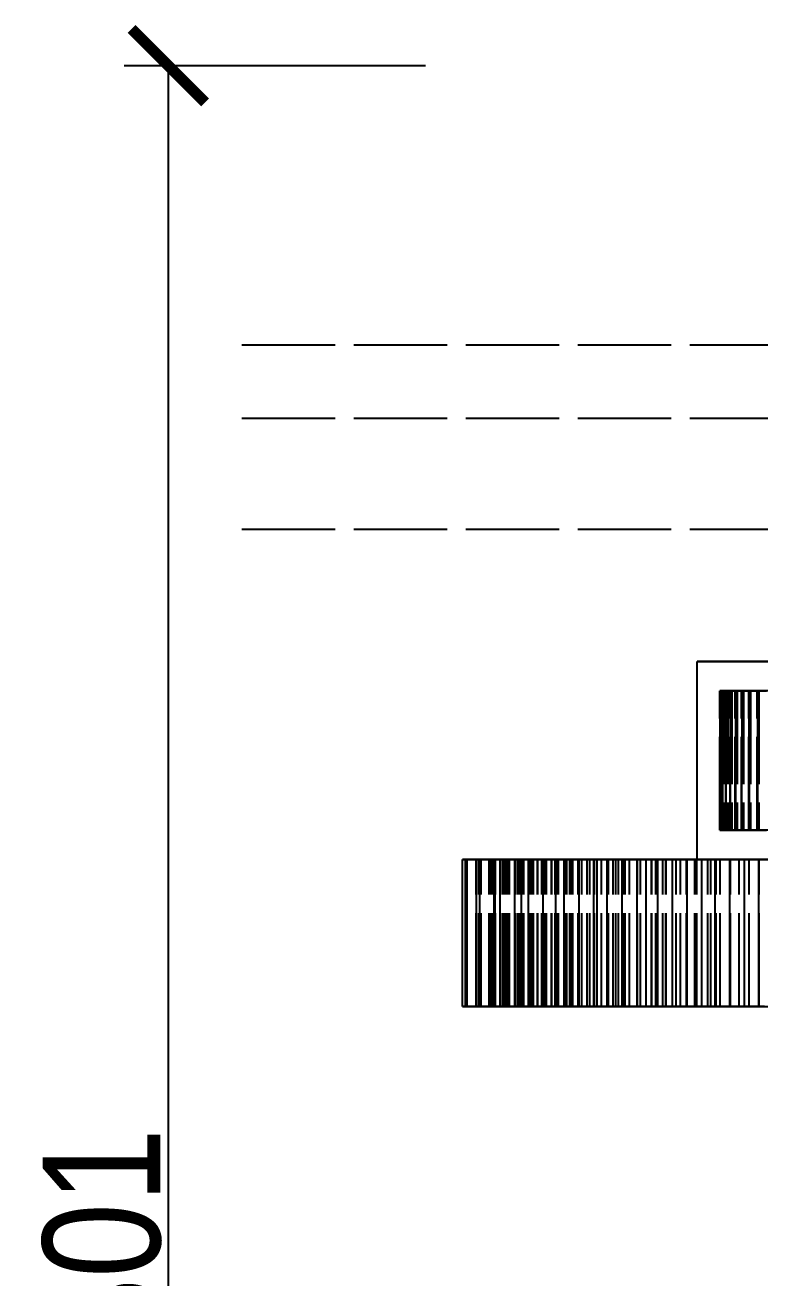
# Model space of a CAD drawing. Header units: millimetres. Extents: x -30 to 157, y -46 to 88.
# Drawn here: x -29.95 to -19.95, y 70.5 to 87.55 of the extents above; entities that cross this region are included whole.
import ezdxf

# ---------------------------------------------------------------- set-up
doc = ezdxf.new("R2010")
doc.units = ezdxf.units.MM
doc.linetypes.add('DASHED', pattern=[1.524, 1.27, -0.254])
for name, color, linetype in [('DIMS', 3, 'CONTINUOUS'), ('HIDDEN', 8, 'DASHED'), ('VISIBLE', 7, 'CONTINUOUS')]:
    doc.layers.add(name, color=color, linetype=linetype)
doc.styles.add('OpenSansCondensed-Light', font='OpenSansCondensed-Light.ttf')
doc.dimstyles.new('EZDXF', dxfattribs={"dimtxt": 0.25, "dimasz": 0.175, "dimexe": 0.375, "dimexo": 0.125, "dimgap": 0.1, "dimtad": 1, "dimlfac": 100, "dimzin": 12, "dimdsep": 46, "dimtxsty": 'OpenSansCondensed-Light', "dimblk": 'ARCHTICK', "dimcen": 2.5, "dimazin": 3, "dimtfac": 0.5, "dimtmove": 2, "dimatfit": 3})

# ---------------------------------------------------------------- blocks, each defined once
blk = doc.blocks.new('_ARCHTICK')
at = {"color": 0, "linetype": 'BYBLOCK', "const_width": 0.15}
blk.add_lwpolyline([(-0.5, -0.5), (0.5, 0.5)], dxfattribs=at)

msp = doc.modelspace()

# ---------------------------------------------------------------- linework, layer by layer
at = {"layer": 'HIDDEN'}
for p, q in [((-27, 83.20183), (27, 83.20183)), ((-27, 82.20183), (27, 82.20183)), ((-27, 80.69183), (27, 80.69183))]:
    msp.add_line(p, q, dxfattribs=at)
for points in [[(-20.80207, 78.89183), (-20.14168, 78.89183), (-19.4813, 78.89183)], [(-20.49551, 78.49183), (-20.49672, 78.49183)], [(-20.49479, 78.49183), (-20.49672, 78.49183)], [(-20.49672, 76.59183), (-20.49672, 78.49183)], [(-20.4943, 78.49183), (-20.49624, 78.49183)], [(-20.49624, 78.49183), (-20.49551, 78.49183)], [(-20.49624, 76.59183), (-20.49624, 78.49183)], [(-20.49551, 78.49183), (-20.49551, 76.59183)], [(-20.49479, 78.49183), (-20.47408, 78.49183)], [(-20.49479, 76.59183), (-20.49479, 78.49183)], [(-20.45982, 78.49183), (-20.4943, 78.49183)], [(-20.4943, 78.49183), (-20.4943, 76.59183)], [(-20.48099, 78.49183), (-20.48291, 78.49183)], [(-20.48291, 78.49183), (-20.48123, 78.49183)], [(-20.48291, 76.59183), (-20.48291, 78.49183)], [(-20.48123, 78.49183), (-20.48147, 78.49183)], [(-20.47954, 78.49183), (-20.48147, 78.49183)], [(-20.48147, 76.59183), (-20.48147, 78.49183)], [(-20.48123, 78.49183), (-20.48123, 76.59183)], [(-20.47408, 78.49183), (-20.48099, 78.49183)], [(-20.48099, 78.49183), (-20.48099, 76.59183)], [(-20.47954, 78.49183), (-20.43129, 78.49183)], [(-20.47954, 76.59183), (-20.47954, 78.49183)], [(-20.47408, 78.49183), (-20.47408, 76.59183)], [(-20.45291, 78.49183), (-20.45982, 78.49183)], [(-20.45982, 78.49183), (-20.45982, 76.59183)], [(-20.45267, 78.49183), (-20.45483, 78.49183)], [(-20.45291, 78.49183), (-20.45483, 78.49183)], [(-20.45483, 76.59183), (-20.45483, 78.49183)], [(-20.45291, 76.59183), (-20.45291, 78.49183)], [(-20.45243, 78.49183), (-20.45267, 78.49183)], [(-20.45267, 78.49183), (-20.45267, 76.59183)], [(-20.4505, 78.49183), (-20.45243, 78.49183)], [(-20.45243, 76.59183), (-20.45243, 78.49183)], [(-20.38852, 78.49183), (-20.4505, 78.49183)], [(-20.4505, 78.49183), (-20.4505, 76.59183)], [(-20.43129, 78.49183), (-20.41059, 78.49183)], [(-20.43129, 78.49183), (-20.43129, 76.59183)], [(-20.41059, 78.49183), (-20.4125, 78.49183)], [(-20.4125, 78.49183), (-20.40986, 78.49183)], [(-20.4125, 76.59183), (-20.4125, 78.49183)], [(-20.41059, 78.49183), (-20.41059, 76.59183)], [(-20.40986, 78.49183), (-20.40914, 78.49183)], [(-20.40986, 78.49183), (-20.40986, 76.59183)], [(-20.40721, 78.49183), (-20.40914, 78.49183)], [(-20.40914, 76.59183), (-20.40914, 78.49183)], [(-20.40721, 78.49183), (-20.33155, 78.49183)], [(-20.40721, 76.59183), (-20.40721, 78.49183)], [(-20.35404, 78.49183), (-20.38852, 78.49183)], [(-20.38852, 78.49183), (-20.38852, 76.59183)], [(-20.35283, 78.49183), (-20.35594, 78.49183)], [(-20.35404, 78.49183), (-20.35594, 78.49183)], [(-20.35594, 76.59183), (-20.35594, 78.49183)], [(-20.35404, 76.59183), (-20.35404, 78.49183)], [(-20.35162, 78.49183), (-20.35283, 78.49183)], [(-20.35283, 78.49183), (-20.35283, 76.59183)], [(-20.34969, 78.49183), (-20.35162, 78.49183)], [(-20.35162, 76.59183), (-20.35162, 78.49183)], [(-20.2604, 78.49183), (-20.34969, 78.49183)], [(-20.34969, 78.49183), (-20.34969, 76.59183)], [(-20.33155, 78.49183), (-20.2833, 78.49183)], [(-20.33155, 78.49183), (-20.33155, 76.59183)], [(-20.2833, 78.49183), (-20.2852, 78.49183)], [(-20.2852, 78.49183), (-20.28161, 78.49183)], [(-20.2852, 76.59183), (-20.2852, 78.49183)], [(-20.2833, 78.49183), (-20.2833, 76.59183)], [(-20.28161, 78.49183), (-20.27992, 78.49183)], [(-20.28161, 78.49183), (-20.28161, 76.59183)], [(-20.278, 78.49183), (-20.27992, 78.49183)], [(-20.27992, 76.59183), (-20.27992, 78.49183)], [(-20.278, 78.49183), (-20.17514, 78.49183)], [(-20.278, 76.59183), (-20.278, 78.49183)], [(-20.19843, 78.49183), (-20.2604, 78.49183)], [(-20.2604, 78.49183), (-20.2604, 76.59183)], [(-20.19625, 78.49183), (-20.20031, 78.49183)], [(-20.19843, 78.49183), (-20.20031, 78.49183)], [(-20.20031, 76.59183), (-20.20031, 78.49183)], [(-20.19843, 76.59183), (-20.19843, 78.49183)], [(-20.19409, 78.49183), (-20.19625, 78.49183)], [(-20.19625, 78.49183), (-20.19625, 76.59183)], [(-20.19217, 78.49183), (-20.19409, 78.49183)], [(-20.19409, 76.59183), (-20.19409, 78.49183)], [(-20.07581, 78.49183), (-20.19217, 78.49183)], [(-20.19217, 78.49183), (-20.19217, 76.59183)], [(-20.17514, 78.49183), (-20.09948, 78.49183)], [(-20.17514, 78.49183), (-20.17514, 76.59183)], [(-20.09948, 78.49183), (-20.10135, 78.49183)], [(-20.10135, 78.49183), (-20.09682, 78.49183)], [(-20.10135, 76.59183), (-20.10135, 78.49183)], [(-20.09948, 78.49183), (-20.09948, 76.59183)], [(-20.09682, 78.49183), (-20.09418, 78.49183)], [(-20.09682, 78.49183), (-20.09682, 76.59183)], [(-20.09227, 78.49183), (-20.09418, 78.49183)], [(-20.09418, 76.59183), (-20.09418, 78.49183)], [(-20.09227, 78.49183), (-19.9625, 78.49183)], [(-20.09227, 76.59183), (-20.09227, 78.49183)], [(-19.98652, 78.49183), (-20.07581, 78.49183)], [(-20.07581, 78.49183), (-20.07581, 76.59183)], [(-19.98339, 78.49183), (-19.98838, 78.49183)], [(-19.98652, 78.49183), (-19.98838, 78.49183)], [(-19.98838, 76.59183), (-19.98838, 78.49183)], [(-19.98652, 76.59183), (-19.98652, 78.49183)], [(-19.98027, 78.49183), (-19.98339, 78.49183)], [(-19.98339, 78.49183), (-19.98339, 76.59183)], [(-19.97837, 78.49183), (-19.98027, 78.49183)], [(-19.98027, 76.59183), (-19.98027, 78.49183)], [(-19.83527, 78.49183), (-19.97837, 78.49183)], [(-19.97837, 78.49183), (-19.97837, 76.59183)], [(-19.9625, 78.49183), (-19.85964, 78.49183)], [(-19.9625, 78.49183), (-19.9625, 76.59183)], [(-20.49551, 76.59183), (-20.49672, 76.59183)], [(-20.49479, 76.59183), (-20.49672, 76.59183)], [(-20.4943, 76.59183), (-20.49624, 76.59183)], [(-20.49624, 76.59183), (-20.49551, 76.59183)], [(-20.49479, 76.59183), (-20.47408, 76.59183)], [(-20.45982, 76.59183), (-20.4943, 76.59183)], [(-20.48099, 76.59183), (-20.48291, 76.59183)], [(-20.48291, 76.59183), (-20.48123, 76.59183)], [(-20.48123, 76.59183), (-20.48147, 76.59183)], [(-20.47954, 76.59183), (-20.48147, 76.59183)], [(-20.47408, 76.59183), (-20.48099, 76.59183)], [(-20.47954, 76.59183), (-20.43129, 76.59183)], [(-20.45291, 76.59183), (-20.45982, 76.59183)], [(-20.45267, 76.59183), (-20.45483, 76.59183)], [(-20.45291, 76.59183), (-20.45483, 76.59183)], [(-20.45243, 76.59183), (-20.45267, 76.59183)], [(-20.4505, 76.59183), (-20.45243, 76.59183)], [(-20.38852, 76.59183), (-20.4505, 76.59183)], [(-20.43129, 76.59183), (-20.41059, 76.59183)], [(-20.41059, 76.59183), (-20.4125, 76.59183)], [(-20.4125, 76.59183), (-20.40986, 76.59183)], [(-20.40986, 76.59183), (-20.40914, 76.59183)], [(-20.40721, 76.59183), (-20.40914, 76.59183)], [(-20.40721, 76.59183), (-20.33155, 76.59183)], [(-20.35404, 76.59183), (-20.38852, 76.59183)], [(-20.35283, 76.59183), (-20.35594, 76.59183)], [(-20.35404, 76.59183), (-20.35594, 76.59183)], [(-20.35162, 76.59183), (-20.35283, 76.59183)], [(-20.34969, 76.59183), (-20.35162, 76.59183)], [(-20.2604, 76.59183), (-20.34969, 76.59183)], [(-20.33155, 76.59183), (-20.2833, 76.59183)], [(-20.2833, 76.59183), (-20.2852, 76.59183)], [(-20.2852, 76.59183), (-20.28161, 76.59183)], [(-20.28161, 76.59183), (-20.27992, 76.59183)], [(-20.278, 76.59183), (-20.27992, 76.59183)], [(-20.278, 76.59183), (-20.17514, 76.59183)], [(-20.19843, 76.59183), (-20.2604, 76.59183)], [(-20.19625, 76.59183), (-20.20031, 76.59183)], [(-20.19843, 76.59183), (-20.20031, 76.59183)], [(-20.19409, 76.59183), (-20.19625, 76.59183)], [(-20.19217, 76.59183), (-20.19409, 76.59183)], [(-20.07581, 76.59183), (-20.19217, 76.59183)], [(-20.17514, 76.59183), (-20.09948, 76.59183)], [(-20.09948, 76.59183), (-20.10135, 76.59183)], [(-20.10135, 76.59183), (-20.09682, 76.59183)], [(-20.09682, 76.59183), (-20.09418, 76.59183)], [(-20.09227, 76.59183), (-20.09418, 76.59183)], [(-20.09227, 76.59183), (-19.9625, 76.59183)], [(-19.98652, 76.59183), (-20.07581, 76.59183)], [(-19.98339, 76.59183), (-19.98838, 76.59183)], [(-19.98652, 76.59183), (-19.98838, 76.59183)], [(-19.98027, 76.59183), (-19.98339, 76.59183)], [(-19.97837, 76.59183), (-19.98027, 76.59183)], [(-19.83527, 76.59183), (-19.97837, 76.59183)], [(-19.9625, 76.59183), (-19.85964, 76.59183)], [(-23.99936, 76.19183), (-23.81117, 76.19183)], [(-23.99936, 74.19183), (-23.99936, 76.19183)], [(-23.9575, 76.19183), (-23.93403, 76.19183)], [(-23.77481, 76.19183), (-23.9575, 76.19183)], [(-23.9575, 76.19183), (-23.77481, 76.19183)], [(-23.81117, 76.19183), (-23.9575, 76.19183)], [(-23.9575, 74.19183), (-23.9575, 76.19183)], [(-23.93403, 76.19183), (-23.74118, 76.19183)], [(-23.93403, 74.19183), (-23.93403, 76.19183)], [(-23.81117, 76.19183), (-23.62279, 76.19183)], [(-23.62279, 76.19183), (-23.81117, 76.19183)], [(-23.81117, 74.19183), (-23.81117, 76.19183)], [(-23.81117, 74.19183), (-23.81117, 76.19183)], [(-23.80865, 76.19183), (-23.7618, 76.19183)], [(-23.63227, 76.19183), (-23.80865, 76.19183)], [(-23.80865, 76.19183), (-23.63227, 76.19183)], [(-23.74118, 76.19183), (-23.80865, 76.19183)], [(-23.80865, 74.19183), (-23.80865, 76.19183)], [(-23.59161, 76.19183), (-23.77481, 76.19183)], [(-23.77481, 76.19183), (-23.59161, 76.19183)], [(-23.77481, 74.19183), (-23.77481, 76.19183)], [(-23.77481, 74.19183), (-23.77481, 76.19183)], [(-23.7618, 76.19183), (-23.56515, 76.19183)], [(-23.7618, 74.19183), (-23.7618, 76.19183)], [(-23.74118, 76.19183), (-23.54846, 76.19183)], [(-23.54846, 76.19183), (-23.74118, 76.19183)], [(-23.74118, 74.19183), (-23.74118, 76.19183)], [(-23.74118, 74.19183), (-23.74118, 76.19183)], [(-23.45507, 76.19183), (-23.63227, 76.19183)], [(-23.63227, 76.19183), (-23.45507, 76.19183)], [(-23.63227, 74.19183), (-23.63227, 76.19183)], [(-23.63227, 74.19183), (-23.63227, 76.19183)], [(-23.62279, 76.19183), (-23.43427, 76.19183)], [(-23.43427, 76.19183), (-23.62279, 76.19183)], [(-23.62279, 74.19183), (-23.62279, 76.19183)], [(-23.62279, 74.19183), (-23.62279, 76.19183)], [(-23.40793, 76.19183), (-23.59161, 76.19183)], [(-23.59161, 76.19183), (-23.40793, 76.19183)], [(-23.59161, 74.19183), (-23.59161, 76.19183)], [(-23.59161, 74.19183), (-23.59161, 76.19183)], [(-23.56515, 76.19183), (-23.36896, 76.19183)], [(-23.56515, 74.19183), (-23.56515, 76.19183)], [(-23.55345, 76.19183), (-23.48345, 76.19183)], [(-23.38419, 76.19183), (-23.55345, 76.19183)], [(-23.55345, 76.19183), (-23.38419, 76.19183)], [(-23.36896, 76.19183), (-23.55345, 76.19183)], [(-23.55345, 74.19183), (-23.55345, 76.19183)], [(-23.54846, 76.19183), (-23.35594, 76.19183)], [(-23.35594, 76.19183), (-23.54846, 76.19183)], [(-23.54846, 74.19183), (-23.54846, 76.19183)], [(-23.54846, 74.19183), (-23.54846, 76.19183)], [(-23.48345, 76.19183), (-23.28388, 76.19183)], [(-23.48345, 74.19183), (-23.48345, 76.19183)], [(-23.27705, 76.19183), (-23.45507, 76.19183)], [(-23.45507, 76.19183), (-23.27705, 76.19183)], [(-23.45507, 74.19183), (-23.45507, 76.19183)], [(-23.45507, 74.19183), (-23.45507, 76.19183)], [(-23.43427, 76.19183), (-23.24564, 76.19183)], [(-23.24564, 76.19183), (-23.43427, 76.19183)], [(-23.43427, 74.19183), (-23.43427, 76.19183)], [(-23.43427, 74.19183), (-23.43427, 76.19183)], [(-23.22379, 76.19183), (-23.40793, 76.19183)], [(-23.40793, 76.19183), (-23.22379, 76.19183)], [(-23.40793, 74.19183), (-23.40793, 76.19183)], [(-23.40793, 74.19183), (-23.40793, 76.19183)], [(-23.21377, 76.19183), (-23.38419, 76.19183)], [(-23.38419, 76.19183), (-23.21377, 76.19183)], [(-23.38419, 74.19183), (-23.38419, 76.19183)], [(-23.38419, 74.19183), (-23.38419, 76.19183)], [(-23.36896, 76.19183), (-23.17331, 76.19183)], [(-23.17331, 76.19183), (-23.36896, 76.19183)], [(-23.36896, 74.19183), (-23.36896, 76.19183)], [(-23.36896, 74.19183), (-23.36896, 76.19183)], [(-23.35594, 76.19183), (-23.16368, 76.19183)], [(-23.16368, 76.19183), (-23.35594, 76.19183)], [(-23.35594, 74.19183), (-23.35594, 76.19183)], [(-23.35594, 74.19183), (-23.35594, 76.19183)], [(-23.28388, 76.19183), (-23.08509, 76.19183)], [(-23.28388, 74.19183), (-23.28388, 76.19183)], [(-23.09822, 76.19183), (-23.27705, 76.19183)], [(-23.27705, 76.19183), (-23.09822, 76.19183)], [(-23.27705, 74.19183), (-23.27705, 76.19183)], [(-23.27705, 74.19183), (-23.27705, 76.19183)], [(-23.24564, 76.19183), (-23.05696, 76.19183)], [(-23.05696, 76.19183), (-23.24564, 76.19183)], [(-23.24564, 74.19183), (-23.24564, 76.19183)], [(-23.24564, 74.19183), (-23.24564, 76.19183)], [(-23.03922, 76.19183), (-23.22379, 76.19183)], [(-23.22379, 76.19183), (-23.03922, 76.19183)], [(-23.22379, 74.19183), (-23.22379, 76.19183)], [(-23.22379, 74.19183), (-23.22379, 76.19183)], [(-23.0422, 76.19183), (-23.21377, 76.19183)], [(-23.21377, 76.19183), (-23.0422, 76.19183)], [(-23.21377, 74.19183), (-23.21377, 76.19183)], [(-23.21377, 74.19183), (-23.21377, 76.19183)], [(-23.19307, 76.19183), (-23.10021, 76.19183)], [(-23.03166, 76.19183), (-23.19307, 76.19183)], [(-23.19307, 76.19183), (-23.03166, 76.19183)], [(-23.08509, 76.19183), (-23.19307, 76.19183)], [(-23.19307, 74.19183), (-23.19307, 76.19183)], [(-23.17331, 76.19183), (-22.97825, 76.19183)], [(-22.97825, 76.19183), (-23.17331, 76.19183)], [(-23.17331, 74.19183), (-23.17331, 76.19183)], [(-23.17331, 74.19183), (-23.17331, 76.19183)], [(-23.16368, 76.19183), (-22.97173, 76.19183)], [(-22.97173, 76.19183), (-23.16368, 76.19183)], [(-23.16368, 74.19183), (-23.16368, 76.19183)], [(-23.16368, 74.19183), (-23.16368, 76.19183)], [(-23.10021, 76.19183), (-22.89861, 76.19183)], [(-23.10021, 74.19183), (-23.10021, 76.19183)], [(-22.91859, 76.19183), (-23.09822, 76.19183)], [(-23.09822, 76.19183), (-22.91859, 76.19183)], [(-23.09822, 74.19183), (-23.09822, 76.19183)], [(-23.09822, 74.19183), (-23.09822, 76.19183)], [(-23.08509, 76.19183), (-22.88717, 76.19183)], [(-22.88717, 76.19183), (-23.08509, 76.19183)], [(-23.08509, 74.19183), (-23.08509, 76.19183)], [(-23.08509, 74.19183), (-23.08509, 76.19183)], [(-23.05696, 76.19183), (-22.86828, 76.19183)], [(-22.86828, 76.19183), (-23.05696, 76.19183)], [(-23.05696, 74.19183), (-23.05696, 76.19183)], [(-23.05696, 74.19183), (-23.05696, 76.19183)], [(-22.86948, 76.19183), (-23.0422, 76.19183)], [(-23.0422, 76.19183), (-22.86948, 76.19183)], [(-23.0422, 74.19183), (-23.0422, 76.19183)], [(-23.0422, 74.19183), (-23.0422, 76.19183)], [(-22.85425, 76.19183), (-23.03922, 76.19183)], [(-23.03922, 76.19183), (-22.85425, 76.19183)], [(-23.03922, 74.19183), (-23.03922, 76.19183)], [(-23.03922, 74.19183), (-23.03922, 76.19183)], [(-22.86879, 76.19183), (-23.03166, 76.19183)], [(-23.03166, 76.19183), (-22.86879, 76.19183)], [(-23.03166, 74.19183), (-23.03166, 76.19183)], [(-23.03166, 74.19183), (-23.03166, 76.19183)], [(-22.97825, 76.19183), (-22.78389, 76.19183)], [(-22.78389, 76.19183), (-22.97825, 76.19183)], [(-22.97825, 74.19183), (-22.97825, 76.19183)], [(-22.97825, 74.19183), (-22.97825, 76.19183)], [(-22.97173, 76.19183), (-22.78017, 76.19183)], [(-22.78017, 76.19183), (-22.97173, 76.19183)], [(-22.97173, 74.19183), (-22.97173, 76.19183)], [(-22.97173, 74.19183), (-22.97173, 76.19183)], [(-22.73815, 76.19183), (-22.91859, 76.19183)], [(-22.91859, 76.19183), (-22.73815, 76.19183)], [(-22.91859, 74.19183), (-22.91859, 76.19183)], [(-22.91859, 74.19183), (-22.91859, 76.19183)], [(-22.89861, 76.19183), (-22.69812, 76.19183)], [(-22.89861, 74.19183), (-22.89861, 76.19183)], [(-22.88717, 76.19183), (-22.6902, 76.19183)], [(-22.6902, 76.19183), (-22.88717, 76.19183)], [(-22.88717, 74.19183), (-22.88717, 76.19183)], [(-22.88717, 74.19183), (-22.88717, 76.19183)], [(-22.69559, 76.19183), (-22.86948, 76.19183)], [(-22.86948, 76.19183), (-22.69559, 76.19183)], [(-22.86948, 74.19183), (-22.86948, 76.19183)], [(-22.86948, 74.19183), (-22.86948, 76.19183)], [(-22.70444, 76.19183), (-22.86879, 76.19183)], [(-22.86879, 76.19183), (-22.70444, 76.19183)], [(-22.86879, 74.19183), (-22.86879, 76.19183)], [(-22.86879, 74.19183), (-22.86879, 76.19183)], [(-22.86828, 76.19183), (-22.85425, 76.19183)], [(-22.85425, 76.19183), (-22.86828, 76.19183)], [(-22.86828, 74.19183), (-22.86828, 76.19183)], [(-22.86828, 74.19183), (-22.86828, 76.19183)], [(-22.85425, 74.19183), (-22.85425, 76.19183)], [(-22.85425, 74.19183), (-22.85425, 76.19183)], [(-22.78389, 76.19183), (-22.59032, 76.19183)], [(-22.59032, 76.19183), (-22.78389, 76.19183)], [(-22.78389, 74.19183), (-22.78389, 76.19183)], [(-22.78389, 74.19183), (-22.78389, 76.19183)], [(-22.78017, 76.19183), (-22.73815, 76.19183)], [(-22.73815, 76.19183), (-22.78017, 76.19183)], [(-22.78017, 74.19183), (-22.78017, 76.19183)], [(-22.78017, 74.19183), (-22.78017, 76.19183)], [(-22.73815, 74.19183), (-22.73815, 76.19183)], [(-22.73815, 74.19183), (-22.73815, 76.19183)], [(-22.7291, 76.19183), (-22.61381, 76.19183)], [(-22.57627, 76.19183), (-22.7291, 76.19183)], [(-22.7291, 76.19183), (-22.57627, 76.19183)], [(-22.69812, 76.19183), (-22.7291, 76.19183)], [(-22.7291, 74.19183), (-22.7291, 76.19183)], [(-22.5386, 76.19183), (-22.70444, 76.19183)], [(-22.70444, 76.19183), (-22.5386, 76.19183)], [(-22.70444, 74.19183), (-22.70444, 76.19183)], [(-22.70444, 74.19183), (-22.70444, 76.19183)], [(-22.69812, 76.19183), (-22.49882, 76.19183)], [(-22.49882, 76.19183), (-22.69812, 76.19183)], [(-22.69812, 74.19183), (-22.69812, 76.19183)], [(-22.69812, 74.19183), (-22.69812, 76.19183)], [(-22.5205, 76.19183), (-22.69559, 76.19183)], [(-22.69559, 76.19183), (-22.5205, 76.19183)], [(-22.69559, 74.19183), (-22.69559, 76.19183)], [(-22.69559, 74.19183), (-22.69559, 76.19183)], [(-22.6902, 76.19183), (-22.49429, 76.19183)], [(-22.49429, 76.19183), (-22.6902, 76.19183)], [(-22.6902, 74.19183), (-22.6902, 76.19183)], [(-22.6902, 74.19183), (-22.6902, 76.19183)], [(-22.61381, 76.19183), (-22.41108, 76.19183)], [(-22.61381, 74.19183), (-22.61381, 76.19183)], [(-22.59032, 76.19183), (-22.5205, 76.19183)], [(-22.5205, 76.19183), (-22.59032, 76.19183)], [(-22.59032, 74.19183), (-22.59032, 76.19183)], [(-22.59032, 74.19183), (-22.59032, 76.19183)], [(-22.42167, 76.19183), (-22.57627, 76.19183)], [(-22.57627, 76.19183), (-22.42167, 76.19183)], [(-22.57627, 74.19183), (-22.57627, 76.19183)], [(-22.57627, 74.19183), (-22.57627, 76.19183)], [(-22.37123, 76.19183), (-22.5386, 76.19183)], [(-22.5386, 76.19183), (-22.37123, 76.19183)], [(-22.5386, 74.19183), (-22.5386, 76.19183)], [(-22.5386, 74.19183), (-22.5386, 76.19183)], [(-22.5205, 74.19183), (-22.5205, 76.19183)], [(-22.5205, 74.19183), (-22.5205, 76.19183)], [(-22.49882, 76.19183), (-22.30081, 76.19183)], [(-22.30081, 76.19183), (-22.49882, 76.19183)], [(-22.49882, 74.19183), (-22.49882, 76.19183)], [(-22.49882, 74.19183), (-22.49882, 76.19183)], [(-22.49429, 76.19183), (-22.29957, 76.19183)], [(-22.29957, 76.19183), (-22.49429, 76.19183)], [(-22.49429, 74.19183), (-22.49429, 76.19183)], [(-22.49429, 74.19183), (-22.49429, 76.19183)], [(-22.26528, 76.19183), (-22.42167, 76.19183)], [(-22.42167, 76.19183), (-22.26528, 76.19183)], [(-22.42167, 74.19183), (-22.42167, 76.19183)], [(-22.42167, 74.19183), (-22.42167, 76.19183)], [(-22.41108, 76.19183), (-22.20977, 76.19183)], [(-22.41108, 74.19183), (-22.41108, 76.19183)], [(-22.20226, 76.19183), (-22.37123, 76.19183)], [(-22.37123, 76.19183), (-22.20226, 76.19183)], [(-22.37123, 74.19183), (-22.37123, 76.19183)], [(-22.37123, 74.19183), (-22.37123, 76.19183)], [(-22.30081, 76.19183), (-22.10424, 76.19183)], [(-22.10424, 76.19183), (-22.30081, 76.19183)], [(-22.30081, 74.19183), (-22.30081, 76.19183)], [(-22.30081, 74.19183), (-22.30081, 76.19183)], [(-22.29957, 76.19183), (-22.20226, 76.19183)], [(-22.20226, 76.19183), (-22.29957, 76.19183)], [(-22.29957, 74.19183), (-22.29957, 76.19183)], [(-22.29957, 74.19183), (-22.29957, 76.19183)], [(-22.10706, 76.19183), (-22.26528, 76.19183)], [(-22.26528, 76.19183), (-22.10706, 76.19183)], [(-22.26528, 74.19183), (-22.26528, 76.19183)], [(-22.26528, 74.19183), (-22.26528, 76.19183)], [(-22.20977, 76.19183), (-22.00998, 76.19183)], [(-22.20977, 74.19183), (-22.20977, 76.19183)], [(-22.20226, 74.19183), (-22.20226, 76.19183)], [(-22.20226, 74.19183), (-22.20226, 76.19183)], [(-22.16361, 76.19183), (-22.0264, 76.19183)], [(-22.02005, 76.19183), (-22.16361, 76.19183)], [(-22.16361, 76.19183), (-22.02005, 76.19183)], [(-22.00998, 76.19183), (-22.16361, 76.19183)], [(-22.16361, 74.19183), (-22.16361, 76.19183)], [(-21.94695, 76.19183), (-22.10706, 76.19183)], [(-22.10706, 76.19183), (-21.94695, 76.19183)], [(-22.10706, 74.19183), (-22.10706, 76.19183)], [(-22.10706, 74.19183), (-22.10706, 76.19183)], [(-22.10424, 76.19183), (-21.90923, 76.19183)], [(-21.90923, 76.19183), (-22.10424, 76.19183)], [(-22.10424, 74.19183), (-22.10424, 76.19183)], [(-22.10424, 74.19183), (-22.10424, 76.19183)], [(-22.0264, 76.19183), (-21.82345, 76.19183)], [(-22.0264, 74.19183), (-22.0264, 76.19183)], [(-21.87442, 76.19183), (-22.02005, 76.19183)], [(-22.02005, 76.19183), (-21.87442, 76.19183)], [(-22.02005, 74.19183), (-22.02005, 76.19183)], [(-22.02005, 74.19183), (-22.02005, 76.19183)], [(-22.00998, 76.19183), (-21.81182, 76.19183)], [(-21.81182, 76.19183), (-22.00998, 76.19183)], [(-22.00998, 74.19183), (-22.00998, 76.19183)], [(-22.00998, 74.19183), (-22.00998, 76.19183)], [(-21.78487, 76.19183), (-21.94695, 76.19183)], [(-21.94695, 76.19183), (-21.78487, 76.19183)], [(-21.94695, 74.19183), (-21.94695, 76.19183)], [(-21.94695, 74.19183), (-21.94695, 76.19183)], [(-21.90923, 76.19183), (-21.78487, 76.19183)], [(-21.78487, 76.19183), (-21.90923, 76.19183)], [(-21.90923, 74.19183), (-21.90923, 76.19183)], [(-21.90923, 74.19183), (-21.90923, 76.19183)], [(-21.72668, 76.19183), (-21.87442, 76.19183)], [(-21.87442, 76.19183), (-21.72668, 76.19183)], [(-21.87442, 74.19183), (-21.87442, 76.19183)], [(-21.87442, 74.19183), (-21.87442, 76.19183)], [(-21.82345, 76.19183), (-21.62222, 76.19183)], [(-21.82345, 74.19183), (-21.82345, 76.19183)], [(-21.81182, 76.19183), (-21.61545, 76.19183)], [(-21.61545, 76.19183), (-21.81182, 76.19183)], [(-21.81182, 74.19183), (-21.81182, 76.19183)], [(-21.81182, 74.19183), (-21.81182, 76.19183)], [(-21.78487, 74.19183), (-21.78487, 76.19183)], [(-21.78487, 74.19183), (-21.78487, 76.19183)], [(-21.57678, 76.19183), (-21.72668, 76.19183)], [(-21.72668, 76.19183), (-21.57678, 76.19183)], [(-21.72668, 74.19183), (-21.72668, 76.19183)], [(-21.72668, 74.19183), (-21.72668, 76.19183)], [(-21.62222, 76.19183), (-21.42283, 76.19183)], [(-21.62222, 74.19183), (-21.62222, 76.19183)], [(-21.61545, 76.19183), (-21.42104, 76.19183)], [(-21.42104, 76.19183), (-21.61545, 76.19183)], [(-21.61545, 74.19183), (-21.61545, 76.19183)], [(-21.61545, 74.19183), (-21.61545, 76.19183)], [(-21.42465, 76.19183), (-21.57678, 76.19183)], [(-21.57678, 76.19183), (-21.42465, 76.19183)], [(-21.57678, 74.19183), (-21.57678, 76.19183)], [(-21.57678, 74.19183), (-21.57678, 76.19183)], [(-21.49914, 76.19183), (-21.34062, 76.19183)], [(-21.36548, 76.19183), (-21.49914, 76.19183)], [(-21.49914, 76.19183), (-21.36548, 76.19183)], [(-21.42283, 76.19183), (-21.49914, 76.19183)], [(-21.49914, 74.19183), (-21.49914, 76.19183)], [(-21.27017, 76.19183), (-21.42465, 76.19183)], [(-21.42465, 76.19183), (-21.27017, 76.19183)], [(-21.42465, 74.19183), (-21.42465, 76.19183)], [(-21.42465, 74.19183), (-21.42465, 76.19183)], [(-21.42283, 76.19183), (-21.22542, 76.19183)], [(-21.22542, 76.19183), (-21.42283, 76.19183)], [(-21.42283, 74.19183), (-21.42283, 76.19183)], [(-21.42283, 74.19183), (-21.42283, 76.19183)], [(-21.42104, 76.19183), (-21.27017, 76.19183)], [(-21.27017, 76.19183), (-21.42104, 76.19183)], [(-21.42104, 74.19183), (-21.42104, 76.19183)], [(-21.42104, 74.19183), (-21.42104, 76.19183)], [(-21.22947, 76.19183), (-21.36548, 76.19183)], [(-21.36548, 76.19183), (-21.22947, 76.19183)], [(-21.36548, 74.19183), (-21.36548, 76.19183)], [(-21.36548, 74.19183), (-21.36548, 76.19183)], [(-21.34062, 76.19183), (-21.13835, 76.19183)], [(-21.34062, 74.19183), (-21.34062, 76.19183)], [(-21.27017, 74.19183), (-21.27017, 76.19183)], [(-21.27017, 74.19183), (-21.27017, 76.19183)], [(-21.09104, 76.19183), (-21.22947, 76.19183)], [(-21.22947, 76.19183), (-21.09104, 76.19183)], [(-21.22947, 74.19183), (-21.22947, 76.19183)], [(-21.22947, 74.19183), (-21.22947, 76.19183)], [(-21.22542, 76.19183), (-21.03013, 76.19183)], [(-21.03013, 76.19183), (-21.22542, 76.19183)], [(-21.22542, 74.19183), (-21.22542, 76.19183)], [(-21.22542, 74.19183), (-21.22542, 76.19183)], [(-21.13835, 76.19183), (-20.93811, 76.19183)], [(-21.13835, 74.19183), (-21.13835, 76.19183)], [(-20.95014, 76.19183), (-21.09104, 76.19183)], [(-21.09104, 76.19183), (-20.95014, 76.19183)], [(-21.09104, 74.19183), (-21.09104, 76.19183)], [(-21.09104, 74.19183), (-21.09104, 76.19183)], [(-21.03013, 76.19183), (-20.83718, 76.19183)], [(-20.83718, 76.19183), (-21.03013, 76.19183)], [(-21.03013, 74.19183), (-21.03013, 76.19183)], [(-21.03013, 74.19183), (-21.03013, 76.19183)], [(-20.80667, 76.19183), (-20.95014, 76.19183)], [(-20.95014, 76.19183), (-20.80667, 76.19183)], [(-20.95014, 74.19183), (-20.95014, 76.19183)], [(-20.95014, 74.19183), (-20.95014, 76.19183)], [(-20.93811, 76.19183), (-20.74001, 76.19183)], [(-20.93811, 74.19183), (-20.93811, 76.19183)], [(-20.83718, 76.19183), (-20.66048, 76.19183)], [(-20.66048, 76.19183), (-20.83718, 76.19183)], [(-20.83718, 74.19183), (-20.83718, 76.19183)], [(-20.83718, 74.19183), (-20.83718, 76.19183)], [(-20.66048, 76.19183), (-20.80667, 76.19183)], [(-20.80667, 76.19183), (-20.66048, 76.19183)], [(-20.80667, 74.19183), (-20.80667, 76.19183)], [(-20.80667, 74.19183), (-20.80667, 76.19183)], [(-19.4813, 76.19183), (-20.14168, 76.19183), (-20.80207, 76.19183)], [(-20.80207, 76.19183), (-20.14168, 76.19183), (-19.4813, 76.19183)], [(-20.74001, 76.19183), (-20.54421, 76.19183)], [(-20.74001, 74.19183), (-20.74001, 76.19183)], [(-20.73864, 76.19183), (-20.55953, 76.19183)], [(-20.61549, 76.19183), (-20.73864, 76.19183)], [(-20.73864, 76.19183), (-20.61549, 76.19183)], [(-20.54421, 76.19183), (-20.73864, 76.19183)], [(-20.73864, 74.19183), (-20.73864, 76.19183)], [(-20.66048, 74.19183), (-20.66048, 76.19183)], [(-20.66048, 74.19183), (-20.66048, 76.19183)], [(-20.4897, 76.19183), (-20.61549, 76.19183)], [(-20.61549, 76.19183), (-20.4897, 76.19183)], [(-20.61549, 74.19183), (-20.61549, 76.19183)], [(-20.61549, 74.19183), (-20.61549, 76.19183)], [(-20.55953, 76.19183), (-20.35885, 76.19183)], [(-20.55953, 74.19183), (-20.55953, 76.19183)], [(-20.54421, 76.19183), (-20.35088, 76.19183)], [(-20.35088, 76.19183), (-20.54421, 76.19183)], [(-20.54421, 74.19183), (-20.54421, 76.19183)], [(-20.54421, 74.19183), (-20.54421, 76.19183)], [(-20.3612, 76.19183), (-20.4897, 76.19183)], [(-20.4897, 76.19183), (-20.3612, 76.19183)], [(-20.4897, 74.19183), (-20.4897, 76.19183)], [(-20.4897, 74.19183), (-20.4897, 76.19183)], [(-20.22993, 76.19183), (-20.3612, 76.19183)], [(-20.3612, 76.19183), (-20.22993, 76.19183)], [(-20.3612, 74.19183), (-20.3612, 76.19183)], [(-20.3612, 74.19183), (-20.3612, 76.19183)], [(-20.35885, 76.19183), (-20.16048, 76.19183)], [(-20.35885, 74.19183), (-20.35885, 76.19183)], [(-20.35088, 76.19183), (-20.16025, 76.19183)], [(-20.16025, 76.19183), (-20.35088, 76.19183)], [(-20.35088, 74.19183), (-20.35088, 76.19183)], [(-20.35088, 74.19183), (-20.35088, 76.19183)], [(-20.09575, 76.19183), (-20.22993, 76.19183)], [(-20.22993, 76.19183), (-20.09575, 76.19183)], [(-20.22993, 74.19183), (-20.22993, 76.19183)], [(-20.22993, 74.19183), (-20.22993, 76.19183)], [(-20.16048, 76.19183), (-19.96456, 76.19183)], [(-20.16048, 74.19183), (-20.16048, 76.19183)], [(-20.16025, 76.19183), (-19.95852, 76.19183)], [(-19.95852, 76.19183), (-20.16025, 76.19183)], [(-20.16025, 74.19183), (-20.16025, 76.19183)], [(-20.16025, 74.19183), (-20.16025, 76.19183)], [(-19.95852, 76.19183), (-20.09575, 76.19183)], [(-20.09575, 76.19183), (-19.95852, 76.19183)], [(-20.09575, 74.19183), (-20.09575, 76.19183)], [(-20.09575, 74.19183), (-20.09575, 76.19183)], [(-19.96456, 76.19183), (-19.77125, 76.19183)], [(-19.96456, 74.19183), (-19.96456, 76.19183)], [(-19.95852, 74.19183), (-19.95852, 76.19183)], [(-19.95852, 74.19183), (-19.95852, 76.19183)], [(-23.99936, 74.19183), (-23.81117, 74.19183)], [(-23.9575, 74.19183), (-23.93403, 74.19183)], [(-23.77481, 74.19183), (-23.9575, 74.19183)], [(-23.9575, 74.19183), (-23.77481, 74.19183)], [(-23.81117, 74.19183), (-23.9575, 74.19183)], [(-23.93403, 74.19183), (-23.74118, 74.19183)], [(-23.81117, 74.19183), (-23.62279, 74.19183)], [(-23.62279, 74.19183), (-23.81117, 74.19183)], [(-23.80865, 74.19183), (-23.7618, 74.19183)], [(-23.63227, 74.19183), (-23.80865, 74.19183)], [(-23.80865, 74.19183), (-23.63227, 74.19183)], [(-23.74118, 74.19183), (-23.80865, 74.19183)], [(-23.59161, 74.19183), (-23.77481, 74.19183)], [(-23.77481, 74.19183), (-23.59161, 74.19183)], [(-23.7618, 74.19183), (-23.56515, 74.19183)], [(-23.74118, 74.19183), (-23.54846, 74.19183)], [(-23.54846, 74.19183), (-23.74118, 74.19183)], [(-23.45507, 74.19183), (-23.63227, 74.19183)], [(-23.63227, 74.19183), (-23.45507, 74.19183)], [(-23.62279, 74.19183), (-23.43427, 74.19183)], [(-23.43427, 74.19183), (-23.62279, 74.19183)], [(-23.40793, 74.19183), (-23.59161, 74.19183)], [(-23.59161, 74.19183), (-23.40793, 74.19183)], [(-23.56515, 74.19183), (-23.36896, 74.19183)], [(-23.55345, 74.19183), (-23.48345, 74.19183)], [(-23.38419, 74.19183), (-23.55345, 74.19183)], [(-23.55345, 74.19183), (-23.38419, 74.19183)], [(-23.36896, 74.19183), (-23.55345, 74.19183)], [(-23.54846, 74.19183), (-23.35594, 74.19183)], [(-23.35594, 74.19183), (-23.54846, 74.19183)], [(-23.48345, 74.19183), (-23.28388, 74.19183)], [(-23.27705, 74.19183), (-23.45507, 74.19183)], [(-23.45507, 74.19183), (-23.27705, 74.19183)], [(-23.43427, 74.19183), (-23.24564, 74.19183)], [(-23.24564, 74.19183), (-23.43427, 74.19183)], [(-23.22379, 74.19183), (-23.40793, 74.19183)], [(-23.40793, 74.19183), (-23.22379, 74.19183)], [(-23.21377, 74.19183), (-23.38419, 74.19183)], [(-23.38419, 74.19183), (-23.21377, 74.19183)], [(-23.36896, 74.19183), (-23.17331, 74.19183)], [(-23.17331, 74.19183), (-23.36896, 74.19183)], [(-23.35594, 74.19183), (-23.16368, 74.19183)], [(-23.16368, 74.19183), (-23.35594, 74.19183)], [(-23.28388, 74.19183), (-23.08509, 74.19183)], [(-23.09822, 74.19183), (-23.27705, 74.19183)], [(-23.27705, 74.19183), (-23.09822, 74.19183)], [(-23.24564, 74.19183), (-23.05696, 74.19183)], [(-23.05696, 74.19183), (-23.24564, 74.19183)], [(-23.03922, 74.19183), (-23.22379, 74.19183)], [(-23.22379, 74.19183), (-23.03922, 74.19183)], [(-23.0422, 74.19183), (-23.21377, 74.19183)], [(-23.21377, 74.19183), (-23.0422, 74.19183)], [(-23.19307, 74.19183), (-23.10021, 74.19183)], [(-23.03166, 74.19183), (-23.19307, 74.19183)], [(-23.19307, 74.19183), (-23.03166, 74.19183)], [(-23.08509, 74.19183), (-23.19307, 74.19183)], [(-23.17331, 74.19183), (-22.97825, 74.19183)], [(-22.97825, 74.19183), (-23.17331, 74.19183)], [(-23.16368, 74.19183), (-22.97173, 74.19183)], [(-22.97173, 74.19183), (-23.16368, 74.19183)], [(-23.10021, 74.19183), (-22.89861, 74.19183)], [(-22.91859, 74.19183), (-23.09822, 74.19183)], [(-23.09822, 74.19183), (-22.91859, 74.19183)], [(-23.08509, 74.19183), (-22.88717, 74.19183)], [(-22.88717, 74.19183), (-23.08509, 74.19183)], [(-23.05696, 74.19183), (-22.86828, 74.19183)], [(-22.86828, 74.19183), (-23.05696, 74.19183)], [(-22.86948, 74.19183), (-23.0422, 74.19183)], [(-23.0422, 74.19183), (-22.86948, 74.19183)], [(-22.85425, 74.19183), (-23.03922, 74.19183)], [(-23.03922, 74.19183), (-22.85425, 74.19183)], [(-22.86879, 74.19183), (-23.03166, 74.19183)], [(-23.03166, 74.19183), (-22.86879, 74.19183)], [(-22.97825, 74.19183), (-22.78389, 74.19183)], [(-22.78389, 74.19183), (-22.97825, 74.19183)], [(-22.97173, 74.19183), (-22.78017, 74.19183)], [(-22.78017, 74.19183), (-22.97173, 74.19183)], [(-22.73815, 74.19183), (-22.91859, 74.19183)], [(-22.91859, 74.19183), (-22.73815, 74.19183)], [(-22.89861, 74.19183), (-22.69812, 74.19183)], [(-22.88717, 74.19183), (-22.6902, 74.19183)], [(-22.6902, 74.19183), (-22.88717, 74.19183)], [(-22.69559, 74.19183), (-22.86948, 74.19183)], [(-22.86948, 74.19183), (-22.69559, 74.19183)], [(-22.70444, 74.19183), (-22.86879, 74.19183)], [(-22.86879, 74.19183), (-22.70444, 74.19183)], [(-22.86828, 74.19183), (-22.85425, 74.19183)], [(-22.85425, 74.19183), (-22.86828, 74.19183)], [(-22.78389, 74.19183), (-22.59032, 74.19183)], [(-22.59032, 74.19183), (-22.78389, 74.19183)], [(-22.78017, 74.19183), (-22.73815, 74.19183)], [(-22.73815, 74.19183), (-22.78017, 74.19183)], [(-22.7291, 74.19183), (-22.61381, 74.19183)], [(-22.57627, 74.19183), (-22.7291, 74.19183)], [(-22.7291, 74.19183), (-22.57627, 74.19183)], [(-22.69812, 74.19183), (-22.7291, 74.19183)], [(-22.5386, 74.19183), (-22.70444, 74.19183)], [(-22.70444, 74.19183), (-22.5386, 74.19183)], [(-22.69812, 74.19183), (-22.49882, 74.19183)], [(-22.49882, 74.19183), (-22.69812, 74.19183)], [(-22.5205, 74.19183), (-22.69559, 74.19183)], [(-22.69559, 74.19183), (-22.5205, 74.19183)], [(-22.6902, 74.19183), (-22.49429, 74.19183)], [(-22.49429, 74.19183), (-22.6902, 74.19183)], [(-22.61381, 74.19183), (-22.41108, 74.19183)], [(-22.59032, 74.19183), (-22.5205, 74.19183)], [(-22.5205, 74.19183), (-22.59032, 74.19183)], [(-22.42167, 74.19183), (-22.57627, 74.19183)], [(-22.57627, 74.19183), (-22.42167, 74.19183)], [(-22.37123, 74.19183), (-22.5386, 74.19183)], [(-22.5386, 74.19183), (-22.37123, 74.19183)], [(-22.49882, 74.19183), (-22.30081, 74.19183)], [(-22.30081, 74.19183), (-22.49882, 74.19183)], [(-22.49429, 74.19183), (-22.29957, 74.19183)], [(-22.29957, 74.19183), (-22.49429, 74.19183)], [(-22.26528, 74.19183), (-22.42167, 74.19183)], [(-22.42167, 74.19183), (-22.26528, 74.19183)], [(-22.41108, 74.19183), (-22.20977, 74.19183)], [(-22.20226, 74.19183), (-22.37123, 74.19183)], [(-22.37123, 74.19183), (-22.20226, 74.19183)], [(-22.30081, 74.19183), (-22.10424, 74.19183)], [(-22.10424, 74.19183), (-22.30081, 74.19183)], [(-22.29957, 74.19183), (-22.20226, 74.19183)], [(-22.20226, 74.19183), (-22.29957, 74.19183)], [(-22.10706, 74.19183), (-22.26528, 74.19183)], [(-22.26528, 74.19183), (-22.10706, 74.19183)], [(-22.20977, 74.19183), (-22.00998, 74.19183)], [(-22.16361, 74.19183), (-22.0264, 74.19183)], [(-22.02005, 74.19183), (-22.16361, 74.19183)], [(-22.16361, 74.19183), (-22.02005, 74.19183)], [(-22.00998, 74.19183), (-22.16361, 74.19183)], [(-21.94695, 74.19183), (-22.10706, 74.19183)], [(-22.10706, 74.19183), (-21.94695, 74.19183)], [(-22.10424, 74.19183), (-21.90923, 74.19183)], [(-21.90923, 74.19183), (-22.10424, 74.19183)], [(-22.0264, 74.19183), (-21.82345, 74.19183)], [(-21.87442, 74.19183), (-22.02005, 74.19183)], [(-22.02005, 74.19183), (-21.87442, 74.19183)], [(-22.00998, 74.19183), (-21.81182, 74.19183)], [(-21.81182, 74.19183), (-22.00998, 74.19183)], [(-21.78487, 74.19183), (-21.94695, 74.19183)], [(-21.94695, 74.19183), (-21.78487, 74.19183)], [(-21.90923, 74.19183), (-21.78487, 74.19183)], [(-21.78487, 74.19183), (-21.90923, 74.19183)], [(-21.72668, 74.19183), (-21.87442, 74.19183)], [(-21.87442, 74.19183), (-21.72668, 74.19183)], [(-21.82345, 74.19183), (-21.62222, 74.19183)], [(-21.81182, 74.19183), (-21.61545, 74.19183)], [(-21.61545, 74.19183), (-21.81182, 74.19183)], [(-21.57678, 74.19183), (-21.72668, 74.19183)], [(-21.72668, 74.19183), (-21.57678, 74.19183)], [(-21.62222, 74.19183), (-21.42283, 74.19183)], [(-21.61545, 74.19183), (-21.42104, 74.19183)], [(-21.42104, 74.19183), (-21.61545, 74.19183)], [(-21.42465, 74.19183), (-21.57678, 74.19183)], [(-21.57678, 74.19183), (-21.42465, 74.19183)], [(-21.49914, 74.19183), (-21.34062, 74.19183)], [(-21.36548, 74.19183), (-21.49914, 74.19183)], [(-21.49914, 74.19183), (-21.36548, 74.19183)], [(-21.42283, 74.19183), (-21.49914, 74.19183)], [(-21.27017, 74.19183), (-21.42465, 74.19183)], [(-21.42465, 74.19183), (-21.27017, 74.19183)], [(-21.42283, 74.19183), (-21.22542, 74.19183)], [(-21.22542, 74.19183), (-21.42283, 74.19183)], [(-21.42104, 74.19183), (-21.27017, 74.19183)], [(-21.27017, 74.19183), (-21.42104, 74.19183)], [(-21.22947, 74.19183), (-21.36548, 74.19183)], [(-21.36548, 74.19183), (-21.22947, 74.19183)], [(-21.34062, 74.19183), (-21.13835, 74.19183)], [(-21.09104, 74.19183), (-21.22947, 74.19183)], [(-21.22947, 74.19183), (-21.09104, 74.19183)], [(-21.22542, 74.19183), (-21.03013, 74.19183)], [(-21.03013, 74.19183), (-21.22542, 74.19183)], [(-21.13835, 74.19183), (-20.93811, 74.19183)], [(-20.95014, 74.19183), (-21.09104, 74.19183)], [(-21.09104, 74.19183), (-20.95014, 74.19183)], [(-21.03013, 74.19183), (-20.83718, 74.19183)], [(-20.83718, 74.19183), (-21.03013, 74.19183)], [(-20.80667, 74.19183), (-20.95014, 74.19183)], [(-20.95014, 74.19183), (-20.80667, 74.19183)], [(-20.93811, 74.19183), (-20.74001, 74.19183)], [(-20.83718, 74.19183), (-20.66048, 74.19183)], [(-20.66048, 74.19183), (-20.83718, 74.19183)], [(-20.66048, 74.19183), (-20.80667, 74.19183)], [(-20.80667, 74.19183), (-20.66048, 74.19183)], [(-20.74001, 74.19183), (-20.54421, 74.19183)], [(-20.73864, 74.19183), (-20.55953, 74.19183)], [(-20.61549, 74.19183), (-20.73864, 74.19183)], [(-20.73864, 74.19183), (-20.61549, 74.19183)], [(-20.54421, 74.19183), (-20.73864, 74.19183)], [(-20.4897, 74.19183), (-20.61549, 74.19183)], [(-20.61549, 74.19183), (-20.4897, 74.19183)], [(-20.55953, 74.19183), (-20.35885, 74.19183)], [(-20.54421, 74.19183), (-20.35088, 74.19183)], [(-20.35088, 74.19183), (-20.54421, 74.19183)], [(-20.3612, 74.19183), (-20.4897, 74.19183)], [(-20.4897, 74.19183), (-20.3612, 74.19183)], [(-20.22993, 74.19183), (-20.3612, 74.19183)], [(-20.3612, 74.19183), (-20.22993, 74.19183)], [(-20.35885, 74.19183), (-20.16048, 74.19183)], [(-20.35088, 74.19183), (-20.16025, 74.19183)], [(-20.16025, 74.19183), (-20.35088, 74.19183)], [(-20.09575, 74.19183), (-20.22993, 74.19183)], [(-20.22993, 74.19183), (-20.09575, 74.19183)], [(-20.16048, 74.19183), (-19.96456, 74.19183)], [(-20.16025, 74.19183), (-19.95852, 74.19183)], [(-19.95852, 74.19183), (-20.16025, 74.19183)], [(-19.95852, 74.19183), (-20.09575, 74.19183)], [(-20.09575, 74.19183), (-19.95852, 74.19183)], [(-19.96456, 74.19183), (-19.77125, 74.19183)]]:
    msp.add_lwpolyline(points, dxfattribs=at)
at = {"layer": 'VISIBLE'}
for points in [[(-19.4813, 78.89183), (-20.14168, 78.89183), (-20.80207, 78.89183)], [(-20.80207, 76.19183), (-20.80207, 78.89183)], [(-23.9575, 76.19183), (-23.99936, 76.19183)], [(-23.99936, 74.19183), (-23.99936, 76.19183)], [(-23.93403, 76.19183), (-23.9575, 76.19183)], [(-23.9575, 74.19183), (-23.9575, 76.19183)], [(-23.80865, 76.19183), (-23.93403, 76.19183)], [(-23.93403, 74.19183), (-23.93403, 76.19183)], [(-23.7618, 76.19183), (-23.80865, 76.19183)], [(-23.80865, 74.19183), (-23.80865, 76.19183)], [(-23.56515, 76.19183), (-23.7618, 76.19183)], [(-23.7618, 74.19183), (-23.7618, 76.19183)], [(-23.55345, 76.19183), (-23.56515, 76.19183)], [(-23.56515, 74.19183), (-23.56515, 76.19183)], [(-23.48345, 76.19183), (-23.55345, 76.19183)], [(-23.55345, 74.19183), (-23.55345, 76.19183)], [(-23.28388, 76.19183), (-23.48345, 76.19183)], [(-23.48345, 74.19183), (-23.48345, 76.19183)], [(-23.19307, 76.19183), (-23.28388, 76.19183)], [(-23.28388, 74.19183), (-23.28388, 76.19183)], [(-23.10021, 76.19183), (-23.19307, 76.19183)], [(-23.19307, 74.19183), (-23.19307, 76.19183)], [(-22.89861, 76.19183), (-23.10021, 76.19183)], [(-23.10021, 74.19183), (-23.10021, 76.19183)], [(-22.7291, 76.19183), (-22.89861, 76.19183)], [(-22.89861, 74.19183), (-22.89861, 76.19183)], [(-22.61381, 76.19183), (-22.7291, 76.19183)], [(-22.7291, 74.19183), (-22.7291, 76.19183)], [(-22.41108, 76.19183), (-22.61381, 76.19183)], [(-22.61381, 74.19183), (-22.61381, 76.19183)], [(-22.20977, 76.19183), (-22.41108, 76.19183)], [(-22.41108, 74.19183), (-22.41108, 76.19183)], [(-22.16361, 76.19183), (-22.20977, 76.19183)], [(-22.20977, 74.19183), (-22.20977, 76.19183)], [(-22.0264, 76.19183), (-22.16361, 76.19183)], [(-22.16361, 74.19183), (-22.16361, 76.19183)], [(-21.82345, 76.19183), (-22.0264, 76.19183)], [(-22.0264, 74.19183), (-22.0264, 76.19183)], [(-21.62222, 76.19183), (-21.82345, 76.19183)], [(-21.82345, 74.19183), (-21.82345, 76.19183)], [(-21.49914, 76.19183), (-21.62222, 76.19183)], [(-21.62222, 74.19183), (-21.62222, 76.19183)], [(-21.34062, 76.19183), (-21.49914, 76.19183)], [(-21.49914, 74.19183), (-21.49914, 76.19183)], [(-21.13835, 76.19183), (-21.34062, 76.19183)], [(-21.34062, 74.19183), (-21.34062, 76.19183)], [(-20.93811, 76.19183), (-21.13835, 76.19183)], [(-21.13835, 74.19183), (-21.13835, 76.19183)], [(-20.74001, 76.19183), (-20.93811, 76.19183)], [(-20.93811, 74.19183), (-20.93811, 76.19183)], [(-20.73864, 76.19183), (-20.74001, 76.19183)], [(-20.74001, 74.19183), (-20.74001, 76.19183)], [(-20.55953, 76.19183), (-20.73864, 76.19183)], [(-20.73864, 74.19183), (-20.73864, 76.19183)], [(-20.35885, 76.19183), (-20.55953, 76.19183)], [(-20.55953, 74.19183), (-20.55953, 76.19183)], [(-20.16048, 76.19183), (-20.35885, 76.19183)], [(-20.35885, 74.19183), (-20.35885, 76.19183)], [(-19.96456, 76.19183), (-20.16048, 76.19183)], [(-20.16048, 74.19183), (-20.16048, 76.19183)], [(-19.88552, 76.19183), (-19.96456, 76.19183)], [(-19.96456, 74.19183), (-19.96456, 76.19183)], [(-23.9575, 74.19183), (-23.99936, 74.19183)], [(-23.93403, 74.19183), (-23.9575, 74.19183)], [(-23.80865, 74.19183), (-23.93403, 74.19183)], [(-23.7618, 74.19183), (-23.80865, 74.19183)], [(-23.56515, 74.19183), (-23.7618, 74.19183)], [(-23.55345, 74.19183), (-23.56515, 74.19183)], [(-23.48345, 74.19183), (-23.55345, 74.19183)], [(-23.28388, 74.19183), (-23.48345, 74.19183)], [(-23.19307, 74.19183), (-23.28388, 74.19183)], [(-23.10021, 74.19183), (-23.19307, 74.19183)], [(-22.89861, 74.19183), (-23.10021, 74.19183)], [(-22.7291, 74.19183), (-22.89861, 74.19183)], [(-22.61381, 74.19183), (-22.7291, 74.19183)], [(-22.41108, 74.19183), (-22.61381, 74.19183)], [(-22.20977, 74.19183), (-22.41108, 74.19183)], [(-22.16361, 74.19183), (-22.20977, 74.19183)], [(-22.0264, 74.19183), (-22.16361, 74.19183)], [(-21.82345, 74.19183), (-22.0264, 74.19183)], [(-21.62222, 74.19183), (-21.82345, 74.19183)], [(-21.49914, 74.19183), (-21.62222, 74.19183)], [(-21.34062, 74.19183), (-21.49914, 74.19183)], [(-21.13835, 74.19183), (-21.34062, 74.19183)], [(-20.93811, 74.19183), (-21.13835, 74.19183)], [(-20.74001, 74.19183), (-20.93811, 74.19183)], [(-20.73864, 74.19183), (-20.74001, 74.19183)], [(-20.55953, 74.19183), (-20.73864, 74.19183)], [(-20.35885, 74.19183), (-20.55953, 74.19183)], [(-20.16048, 74.19183), (-20.35885, 74.19183)], [(-19.96456, 74.19183), (-20.16048, 74.19183)], [(-19.88552, 74.19183), (-19.96456, 74.19183)]]:
    msp.add_lwpolyline(points, dxfattribs=at)

# ---------------------------------------------------------------- dimensions: what is measured, and where the dimension line sits
at = {"layer": 'DIMS'}
msp.add_linear_dim(base=(-28, 53.99183), p1=(-24, 53.99183), p2=(-24, 87.00183), angle=90, dimstyle='EZDXF', override={"dimtxt": 1.6, "dimasz": 1, "dimexe": 0.6, "dimexo": 0.5, "dimdec": 2}, dxfattribs=at).render()

doc.saveas('drawing.dxf')
